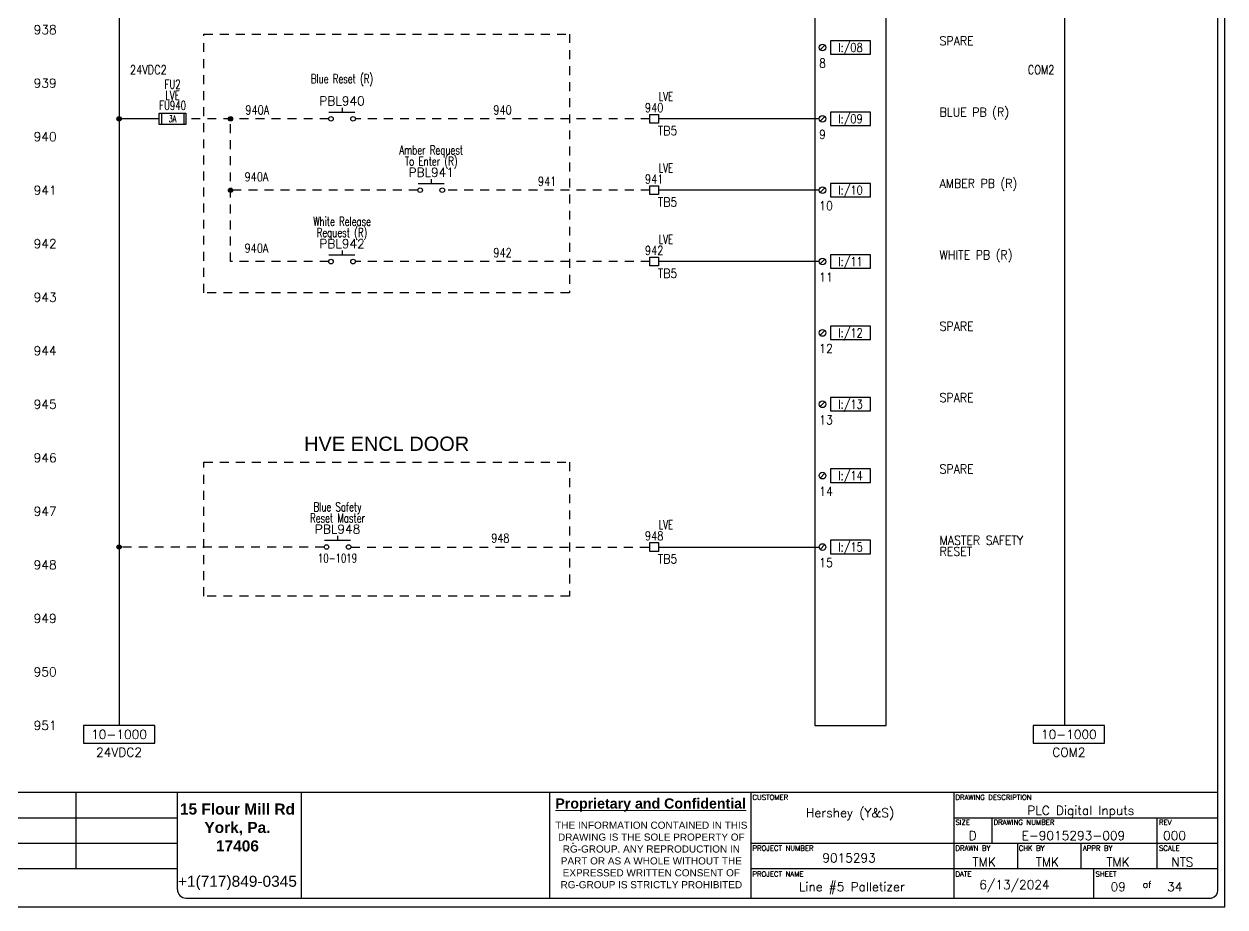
# Model space of a CAD drawing. Header units: inches. Extents: x 0 to 34.2, y 0 to 22.
# Drawn here: x 17.42 to 34.25, y -0.04 to 12.33 of the extents above; entities that cross this region are included whole.
import ezdxf
from ezdxf.enums import TextEntityAlignment as Align

# ---------------------------------------------------------------- set-up
doc = ezdxf.new("R2010")
doc.units = ezdxf.units.IN
doc.header["$MEASUREMENT"] = 0
doc.linetypes.add('HIDDEN2', pattern=[0.1875, 0.125, -0.0625])
for name, color, linetype in [('BLU_12AWG', 5, 'Continuous'), ('BLU_18AWG', 5, 'Continuous'), ('BLU_WHT_12AWG', 4, 'Continuous'), ('DESC', 150, 'Continuous'), ('LOC', 8, 'Continuous'), ('LOCBOX', 3, 'HIDDEN2'), ('MISC', 7, 'Continuous'), ('SYMS', 7, 'Continuous'), ('TAGS', 1, 'Continuous'), ('TB_LABELS', 1, 'Continuous'), ('TERMS', 3, 'Continuous'), ('WIRENO', 3, 'Continuous'), ('WIREREF', 50, 'Continuous'), ('XREF', 7, 'Continuous')]:
    doc.layers.add(name, color=color, linetype=linetype)
doc.styles.add('Annotative', font='arial.ttf')
doc.styles.add('Fields', font='simplex.shx', dxfattribs={"height": 0.185})
doc.styles.get("Standard").update_dxf_attribs({"font": 'arial.ttf'})
doc.styles.add('WD', font='romans.shx', dxfattribs={"height": 0.185})

# ---------------------------------------------------------------- blocks, each defined once
blk = doc.blocks.new('RG_Master_Ver_4_2_2')
at = {"color": 3}
for p, q in [((34.15, 0.194), (34.15, 21.734)), ((10.12, 1.563), (34.15, 1.563)), ((18.143, 1.563), (18.143, 0.496)), ((19.566, 1.563), (19.566, 0.203)), ((21.3, 1.563), (21.3, 0.072)), ((24.781, 1.562), (24.781, 0.072)), ((27.605, 1.563), (27.605, 0.072)), ((30.451, 1.563), (30.451, 0.072)), ((9.998, 1.207), (19.566, 1.207)), ((30.451, 1.207), (34.15, 1.207)), ((30.984, 1.207), (30.984, 0.852)), ((33.297, 1.207), (33.297, 0.852)), ((9.998, 0.852), (19.566, 0.852)), ((25.107, 0.852), (25.117, 0.852)), ((27.605, 0.852), (34.15, 0.852)), ((27.959, 0.852), (27.961, 0.852)), ((31.34, 0.852), (31.34, 0.496)), ((32.229, 0.852), (32.229, 0.496)), ((33.297, 0.852), (33.297, 0.496)), ((9.998, 0.496), (19.566, 0.496)), ((27.605, 0.496), (34.15, 0.496)), ((32.407, 0.496), (32.407, 0.085)), ((19.689, 0.081), (34.062, 0.081))]:
    blk.add_line(p, q, dxfattribs=at)
blk.add_lwpolyline([(0, -0.044), (34.25, -0.044), (34.25, 21.956), (0, 21.956)], close=True, dxfattribs=at)
for centre, radius, start, end in [((19.689, 0.203), 0.122, 180, 270), ((34.035, 0.192), 0.115, 283.6956, 0.7965)]:
    blk.add_arc(centre, radius, start, end, dxfattribs=at)
at = {"color": 3, "insert": (20.409, 1.406), "char_height": 0.14228, "attachment_point": 2}
blk.add_mtext_dynamic_manual_height_columns('{\\fArial|b1|i0|c0|p34;\\H1.08937x;15 Flour Mill Rd\\PYork, Pa. \\P17406}\\P\\P{\\H1.08937x;+1(717)849-0345}', width=1.73509, gutter_width=0.69, heights=[0], dxfattribs=at)
at = {"color": 3, "linetype": 'Continuous', "lineweight": 20, "insert": (26.201, 1.478), "char_height": 0.14228, "width": 2.80179, "attachment_point": 2, "style": 'Annotative'}
blk.add_mtext('{\\fArial|b1|i0|c0|p34;\\LProprietary and Confidential}', dxfattribs=at)
at = {"color": 3, "insert": (26.21, 1.152), "char_height": 0.1, "width": 2.78538, "attachment_point": 2, "style": 'Annotative'}
blk.add_mtext('THE INFORMATION CONTAINED IN THIS DRAWING IS THE SOLE PROPERTY OF RG-GROUP. ANY REPRODUCTION IN PART OR AS A WHOLE WITHOUT THE EXPRESSED WRITTEN CONSENT OF RG-GROUP IS STRICTLY PROHIBITED', dxfattribs=at)
at = {"insert": (30.807, 0.331), "char_height": 0.125, "attachment_point": 1, "style": 'Fields'}
blk.add_mtext('6/13/2024', dxfattribs=at)
at = {"style": 'Fields'}
for tag, p in [('DESCRIPTION_3', (13.116, 1.307)), ('DRN_3', (15.472, 1.307)), ('CHK_3', (16.529, 1.307)), ('APP_3', (17.552, 1.307)), ('DATE_3', (18.829, 1.307)), ('DRAWING_DESC', (32.229, 1.246)), ('CUSTOMER', (28.997, 1.214)), ('DESCRIPTION_2', (13.116, 0.951)), ('DRN_2', (15.472, 0.951)), ('CHK_2', (16.529, 0.951)), ('APP_2', (17.552, 0.951)), ('DATE_2', (18.829, 0.951)), ('SIZE', (30.715, 0.894)), ('DRAWING_#', (32.125, 0.894)), ('REV', (33.543, 0.894)), ('DESCRIPTION_1', (13.116, 0.596)), ('DRN_1', (15.472, 0.596)), ('CHK_1', (16.529, 0.596)), ('APP_1', (17.552, 0.596)), ('DATE_1', (18.829, 0.596)), ('PROJECT_#', (28.981, 0.581)), ('DRN_BY', (30.875, 0.524)), ('CHK_BY', (31.762, 0.524)), ('APP_BY', (32.75, 0.524)), ('SCALE', (33.652, 0.524)), ('PROJECT_NAME', (29.021, 0.176)), ('SHEETNUM', (32.753, 0.176)), ('TTL_SHTS', (33.547, 0.176))]:
    blk.add_attdef(tag, text='', height=0.125, dxfattribs=at).set_placement(p, align=Align.CENTER)
at = {"style": 'Fields', "flags": 9}
blk.add_attdef('WD_TB', (9.953, 0.194), '', height=0.0638, dxfattribs=at)
at = {"layer": 'TB_LABELS', "style": 'WD'}
for s, height, p in [('CUSTOMER', 0.0711, (27.627, 1.528)), ('DRAWING DESCRIPTION', 0.07114, (30.472, 1.528)), ('SIZE', 0.0711, (30.472, 1.179)), ('DRAWING NUMBER', 0.07114, (31.006, 1.179)), ('REV', 0.0711, (33.325, 1.179)), ('PROJECT NUMBER', 0.07114, (27.627, 0.816)), ('DRAWN BY', 0.0711, (30.472, 0.816)), ('CHK BY', 0.0711, (31.359, 0.816)), ('APPR BY', 0.0711, (32.258, 0.816)), ('SCALE', 0.0711, (33.325, 0.816)), ('PROJECT NAME', 0.07114, (27.627, 0.453)), ('DATE', 0.0711, (30.472, 0.453)), ('SHEET', 0.0711, (32.436, 0.453)), ('of', 0.0925, (33.098, 0.318))]:
    blk.add_text(s, height=height, dxfattribs=at).set_placement(p, align=Align.TOP_LEFT)
blk = doc.blocks.new('HA2S1_REF_1')
for p, q in [((0, 0.25), (0, 0)), ((1, 0.25), (0, 0.25)), ((1, 0), (1, 0.25)), ((0, 0), (1, 0))]:
    blk.add_line(p, q)
at = {"style": 'WD', "flags": 1}
blk.add_attdef('SIGCODE', text='', height=0.125, dxfattribs=at).set_placement((0.5, 0.3125), align=Align.CENTER)
at = {"style": 'WD'}
for tag, p in [('XREF', (0.5, 0.0625)), ('DESC1', (0.5, -0.1875))]:
    blk.add_attdef(tag, text='', height=0.125, dxfattribs=at).set_placement(p, align=Align.CENTER)
blk = doc.blocks.new('PLCIO_11F3')
at = {"layer": 'SYMS'}
for p, q in [((0.5, 1), (-0.5, 1)), ((-0.5, 1), (-0.5, -17.5)), ((0.5, -17.5), (0.5, 1)), ((-0.357, 0.033), (-0.424, -0.033)), ((0.281, 0.094), (-0.281, 0.094)), ((-0.281, 0.094), (-0.281, -0.094)), ((0.281, -0.094), (0.281, 0.094)), ((-0.281, -0.094), (0.281, -0.094)), ((-0.357, -0.967), (-0.424, -1.033)), ((0.281, -0.906), (-0.281, -0.906)), ((-0.281, -0.906), (-0.281, -1.094)), ((0.281, -1.094), (0.281, -0.906)), ((-0.281, -1.094), (0.281, -1.094)), ((-0.357, -1.967), (-0.424, -2.033)), ((0.281, -1.906), (-0.281, -1.906)), ((-0.281, -1.906), (-0.281, -2.094)), ((0.281, -2.094), (0.281, -1.906)), ((-0.281, -2.094), (0.281, -2.094)), ((-0.357, -2.967), (-0.424, -3.033)), ((0.281, -2.906), (-0.281, -2.906)), ((-0.281, -2.906), (-0.281, -3.094)), ((0.281, -3.094), (0.281, -2.906)), ((-0.281, -3.094), (0.281, -3.094)), ((-0.357, -3.967), (-0.424, -4.033)), ((0.281, -3.906), (-0.281, -3.906)), ((-0.281, -3.906), (-0.281, -4.094)), ((0.281, -4.094), (0.281, -3.906)), ((-0.281, -4.094), (0.281, -4.094)), ((-0.357, -4.967), (-0.424, -5.033)), ((0.281, -4.906), (-0.281, -4.906)), ((-0.281, -4.906), (-0.281, -5.094)), ((0.281, -5.094), (0.281, -4.906)), ((-0.281, -5.094), (0.281, -5.094)), ((-0.357, -5.967), (-0.424, -6.033)), ((0.281, -5.906), (-0.281, -5.906)), ((-0.281, -5.906), (-0.281, -6.094)), ((0.281, -6.094), (0.281, -5.906)), ((-0.281, -6.094), (0.281, -6.094)), ((-0.357, -6.967), (-0.424, -7.033)), ((0.281, -6.906), (-0.281, -6.906)), ((-0.281, -6.906), (-0.281, -7.094)), ((0.281, -7.094), (0.281, -6.906)), ((-0.281, -7.094), (0.281, -7.094)), ((0.281, -7.906), (-0.281, -7.906)), ((-0.281, -7.906), (-0.281, -8.094)), ((0.281, -8.094), (0.281, -7.906)), ((-0.357, -7.967), (-0.424, -8.033)), ((-0.281, -8.094), (0.281, -8.094)), ((0.281, -8.906), (-0.281, -8.906)), ((-0.281, -8.906), (-0.281, -9.094)), ((0.281, -9.094), (0.281, -8.906)), ((-0.357, -8.967), (-0.424, -9.033)), ((-0.281, -9.094), (0.281, -9.094)), ((0.281, -9.906), (-0.281, -9.906)), ((-0.281, -9.906), (-0.281, -10.094)), ((0.281, -10.094), (0.281, -9.906)), ((-0.357, -9.967), (-0.424, -10.033)), ((-0.281, -10.094), (0.281, -10.094)), ((0.281, -10.906), (-0.281, -10.906)), ((-0.281, -10.906), (-0.281, -11.094)), ((0.281, -11.094), (0.281, -10.906)), ((-0.357, -10.967), (-0.424, -11.033)), ((-0.281, -11.094), (0.281, -11.094)), ((0.281, -11.906), (-0.281, -11.906)), ((-0.281, -11.906), (-0.281, -12.094)), ((0.281, -12.094), (0.281, -11.906)), ((-0.357, -11.967), (-0.424, -12.033)), ((-0.281, -12.094), (0.281, -12.094)), ((0.281, -12.906), (-0.281, -12.906)), ((-0.281, -12.906), (-0.281, -13.094)), ((0.281, -13.094), (0.281, -12.906)), ((-0.357, -12.967), (-0.424, -13.033)), ((-0.281, -13.094), (0.281, -13.094)), ((-0.357, -13.967), (-0.424, -14.033)), ((0.281, -13.906), (-0.281, -13.906)), ((-0.281, -13.906), (-0.281, -14.094)), ((0.281, -14.094), (0.281, -13.906)), ((-0.281, -14.094), (0.281, -14.094)), ((-0.357, -14.967), (-0.424, -15.033)), ((0.281, -14.906), (-0.281, -14.906)), ((-0.281, -14.906), (-0.281, -15.094)), ((0.281, -15.094), (0.281, -14.906)), ((-0.281, -15.094), (0.281, -15.094)), ((-0.5, -17.5), (0.5, -17.5))]:
    blk.add_line(p, q, dxfattribs=at)
for centre in [(-0.391, 0), (-0.391, -1), (-0.391, -2), (-0.391, -3), (-0.391, -4), (-0.391, -5), (-0.391, -6), (-0.391, -7), (-0.391, -8), (-0.391, -9), (-0.391, -10), (-0.391, -11), (-0.391, -12), (-0.391, -13), (-0.391, -14), (-0.391, -15)]:
    blk.add_circle(centre, 0.0469, dxfattribs=at)
at = {"layer": 'SYMS', "style": 'WD'}
for tag, width, p in [('INST', 0.8, (0, 1.482)), ('LOC', 0.8, (0, 1.312)), ('MFG', 0.8, (0, 1.156)), ('CAT', 0.9, (0, 1)), ('DESC', 0.8, (0, 0.53))]:
    blk.add_attdef(tag, text='', height=0.125, dxfattribs=dict(at, width=width)).set_placement(p, align=Align.CENTER)
at = {"layer": 'SYMS', "linetype": 'Continuous', "style": 'WD', "flags": 9}
blk.add_attdef('ASSYCODE', text='', height=0.01, dxfattribs=at).set_placement((0.23, 1.103), align=Align.CENTER)
at = {"layer": 'SYMS', "style": 'WD'}
for tag, p in [('LINE1', (0, 0.844)), ('LINE2', (0, 0.688)), ('TAG', (0, 0.322))]:
    blk.add_attdef(tag, text='', height=0.125, dxfattribs=at).set_placement(p, align=Align.CENTER)
at = {"layer": 'SYMS', "style": 'WD', "flags": 1}
for tag, p in [('X4TERM01', (-0.438, 0)), ('X4TERM02', (-0.438, -1)), ('X4TERM03', (-0.438, -2)), ('X4TERM04', (-0.438, -3)), ('X4TERM05', (-0.438, -4)), ('X4TERM06', (-0.438, -5)), ('X4TERM07', (-0.438, -6)), ('X4TERM08', (-0.438, -7)), ('X4TERM09', (-0.438, -8)), ('X4TERM10', (-0.438, -9)), ('X4TERM11', (-0.438, -10)), ('X4TERM12', (-0.438, -11)), ('X4TERM13', (-0.438, -12)), ('X4TERM14', (-0.438, -13)), ('X4TERM15', (-0.438, -14)), ('X4TERM16', (-0.438, -15))]:
    blk.add_attdef(tag, p, '', height=0.01, dxfattribs=at)
at = {"layer": 'SYMS', "style": 'WD', "width": 0.8}
for tag, p in [('TAGA01', (0, 0)), ('TAGA02', (0, -1)), ('TAGA03', (0, -2)), ('TAGA04', (0, -3)), ('TAGA05', (0, -4)), ('TAGA06', (0, -5)), ('TAGA07', (0, -6)), ('TAGA08', (0, -7)), ('TAGA09', (0, -8)), ('TAGA10', (0, -9)), ('TAGA11', (0, -10)), ('TAGA12', (0, -11)), ('TAGA13', (0, -12)), ('TAGA14', (0, -13)), ('TAGA15', (0, -14)), ('TAGA16', (0, -15))]:
    blk.add_attdef(tag, text='', height=0.125, dxfattribs=at).set_placement(p, align=Align.MIDDLE_CENTER)
at = {"layer": 'SYMS', "style": 'WD', "width": 0.9}
for tag, p in [('DESCA01', (1.25, 0.031)), ('DESCB01', (1.25, -0.125)), ('DESCC01', (1.25, -0.281)), ('DESCD01', (1.25, -0.438)), ('DESCE01', (1.25, -0.594)), ('DESCA02', (1.25, -0.969)), ('DESCB02', (1.25, -1.125)), ('DESCC02', (1.25, -1.281)), ('DESCD02', (1.25, -1.438)), ('DESCE02', (1.25, -1.594)), ('DESCA03', (1.25, -1.969)), ('DESCB03', (1.25, -2.125)), ('DESCC03', (1.25, -2.281)), ('DESCD03', (1.25, -2.438)), ('DESCE03', (1.25, -2.594)), ('DESCA04', (1.25, -2.969)), ('DESCB04', (1.25, -3.125)), ('DESCC04', (1.25, -3.281)), ('DESCD04', (1.25, -3.438)), ('DESCE04', (1.25, -3.594)), ('DESCA05', (1.25, -3.969)), ('DESCB05', (1.25, -4.125)), ('DESCC05', (1.25, -4.281)), ('DESCD05', (1.25, -4.438)), ('DESCE05', (1.25, -4.594)), ('DESCA06', (1.25, -4.969)), ('DESCB06', (1.25, -5.125)), ('DESCC06', (1.25, -5.281)), ('DESCD06', (1.25, -5.438)), ('DESCE06', (1.25, -5.594)), ('DESCA07', (1.25, -5.969)), ('DESCB07', (1.25, -6.125)), ('DESCC07', (1.25, -6.281)), ('DESCD07', (1.25, -6.438)), ('DESCE07', (1.25, -6.594)), ('DESCA08', (1.25, -6.969)), ('DESCB08', (1.25, -7.125)), ('DESCC08', (1.25, -7.281)), ('DESCD08', (1.25, -7.438)), ('DESCE08', (1.25, -7.594)), ('DESCA09', (1.25, -7.969)), ('DESCB09', (1.25, -8.125)), ('DESCC09', (1.25, -8.281)), ('DESCD09', (1.25, -8.438)), ('DESCE09', (1.25, -8.594)), ('DESCA10', (1.25, -8.969)), ('DESCB10', (1.25, -9.125)), ('DESCC10', (1.25, -9.281)), ('DESCD10', (1.25, -9.438)), ('DESCE10', (1.25, -9.594)), ('DESCA11', (1.25, -9.969)), ('DESCB11', (1.25, -10.125)), ('DESCC11', (1.25, -10.281)), ('DESCD11', (1.25, -10.438)), ('DESCE11', (1.25, -10.594)), ('DESCA12', (1.25, -10.969)), ('DESCB12', (1.25, -11.125)), ('DESCC12', (1.25, -11.281)), ('DESCD12', (1.25, -11.438)), ('DESCE12', (1.25, -11.594)), ('DESCA13', (1.25, -11.969)), ('DESCB13', (1.25, -12.125)), ('DESCC13', (1.25, -12.281)), ('DESCD13', (1.25, -12.438)), ('DESCE13', (1.25, -12.594)), ('DESCA14', (1.25, -12.969)), ('DESCB14', (1.25, -13.125)), ('DESCC14', (1.25, -13.281)), ('DESCD14', (1.25, -13.438)), ('DESCE14', (1.25, -13.594)), ('DESCA15', (1.25, -13.969)), ('DESCB15', (1.25, -14.125)), ('DESCC15', (1.25, -14.281)), ('DESCD15', (1.25, -14.438)), ('DESCE15', (1.25, -14.594)), ('DESCA16', (1.25, -14.969)), ('DESCB16', (1.25, -15.125)), ('DESCC16', (1.25, -15.281)), ('DESCD16', (1.25, -15.438)), ('DESCE16', (1.25, -15.594))]:
    blk.add_attdef(tag, p, '', height=0.125, dxfattribs=at)
for tag, p in [('TERMDESC01', (-0.625, -0.062)), ('TERMDESC02', (-0.625, -1.062)), ('TERMDESC03', (-0.625, -2.062)), ('TERMDESC04', (-0.625, -3.062)), ('TERMDESC05', (-0.625, -4.062)), ('TERMDESC06', (-0.625, -5.062)), ('TERMDESC07', (-0.625, -6.062)), ('TERMDESC08', (-0.625, -7.062)), ('TERMDESC09', (-0.625, -8.062)), ('TERMDESC10', (-0.625, -9.062)), ('TERMDESC11', (-0.625, -10.062)), ('TERMDESC12', (-0.625, -11.062)), ('TERMDESC13', (-0.625, -12.062)), ('TERMDESC14', (-0.625, -13.062)), ('TERMDESC15', (-0.625, -14.062)), ('TERMDESC16', (-0.625, -15.062))]:
    blk.add_attdef(tag, text='', height=0.125, dxfattribs=at).set_placement(p, align=Align.TOP_RIGHT)
for tag, p in [('TERM01', (-0.438, -0.156)), ('TERM02', (-0.438, -1.156)), ('TERM03', (-0.438, -2.156)), ('TERM04', (-0.438, -3.156)), ('TERM05', (-0.438, -4.156)), ('TERM06', (-0.438, -5.156)), ('TERM07', (-0.438, -6.156)), ('TERM08', (-0.438, -7.156)), ('TERM09', (-0.438, -8.156)), ('TERM10', (-0.438, -9.156)), ('TERM11', (-0.438, -10.156)), ('TERM12', (-0.438, -11.156)), ('TERM13', (-0.438, -12.156)), ('TERM14', (-0.438, -13.156)), ('TERM15', (-0.438, -14.156)), ('TERM16', (-0.438, -15.156))]:
    blk.add_attdef(tag, text='', height=0.125, dxfattribs=at).set_placement(p, align=Align.TOP_LEFT)
blk = doc.blocks.new('HPB11L')
for p, q in [((-0.185, 0.094), (0.18, 0.094)), ((0, 0.156), (0, 0.094))]:
    blk.add_line(p, q)
for centre in [(-0.155, 0), (0.155, 0)]:
    blk.add_circle(centre, 0.0322)
at = {"style": 'WD', "width": 0.7}
for tag, p in [('INST', (0, 0.826)), ('LOC', (0, 0.656)), ('DESC1', (0, 0.5)), ('DESC2', (0, 0.344)), ('XREF', (0, -0.219))]:
    blk.add_attdef(tag, text='', height=0.125, dxfattribs=at).set_placement(p, align=Align.CENTER)
at = {"style": 'WD'}
blk.add_attdef('TAG1', text='', height=0.125, dxfattribs=at).set_placement((0, 0.188), align=Align.CENTER)
for tag, p in [('X2LINK', (0, 0.219)), ('X8LINK', (0, 0))]:
    blk.add_attdef(tag, p, '', height=0.01, dxfattribs=at)
for tag, p, height, flags in [('X4TERM01', (-0.188, 0), 0.0125, 1), ('X1TERM02', (0.188, 0), 0.0125, 1), ('FAMILY', (0.205, 0.152), 0.01, 9), ('CONTACT', (0.205, 0.136), 0.01, 1)]:
    blk.add_attdef(tag, p, '', height=height, dxfattribs=dict(at, flags=flags))
at = {"linetype": 'Continuous', "style": 'WD', "flags": 9}
for tag, p in [('ASSYCODE', (0.233, 0.073)), ('MFG', (0.228, 0.089)), ('CAT', (0.23, 0.108))]:
    blk.add_attdef(tag, text='', height=0.01, dxfattribs=at).set_placement(p, align=Align.CENTER)
at = {"linetype": 'Continuous', "style": 'WD', "flags": 8}
blk.add_attdef('TERM01', text='', height=0.125, dxfattribs=at).set_placement((-0.25, -0.031), align=Align.TOP_RIGHT)
blk.add_attdef('TERM02', text='', height=0.125, dxfattribs=at).set_placement((0.25, -0.031), align=Align.TOP_LEFT)
blk = doc.blocks.new('WDDOT')
for radius in [0.03, 0.0187, 0.00929]:
    blk.add_circle((0, 0), radius)
blk = doc.blocks.new('WD_WNH')
at = {"linetype": 'Continuous', "style": 'WD', "width": 0.8}
blk.add_attdef('WIRENO', text='', height=0.125, dxfattribs=at).set_placement((0, 0.062), align=Align.CENTER)
at = {"style": 'WD', "flags": 1}
for tag, p in [('W01USER', (0, 0.078)), ('W02USER', (0, 0.07)), ('W03USER', (0, 0.062)), ('W04USER', (0, 0.055)), ('W05USER', (0, 0.047)), ('W06USER', (0, 0.039)), ('W07USER', (0, 0.031)), ('W08USER', (0, 0.023)), ('W09USER', (0, 0.016)), ('W10USER', (0, 0.008))]:
    blk.add_attdef(tag, text='', height=0.005, dxfattribs=at).set_placement(p, align=Align.CENTER)
blk = doc.blocks.new('HT0W01')
for p, q in [((-0.062, 0.062), (0.062, 0.062)), ((-0.062, -0.062), (-0.062, 0.062)), ((0.062, 0.062), (0.062, -0.062)), ((0.062, -0.062), (-0.062, -0.062))]:
    blk.add_line(p, q)
at = {"style": 'WD'}
for tag, p, width in [('INST', (0.062, 0.42), 0.7), ('LOC', (0.062, 0.25), 0.7), ('DESC1', (0.05, -0.385), 0.8)]:
    blk.add_attdef(tag, p, '', height=0.125, dxfattribs=dict(at, width=width))
at = {"linetype": 'Continuous', "style": 'WD', "width": 0.8, "flags": 8}
blk.add_attdef('WIRENO', text='', height=0.125, dxfattribs=at).set_placement((0, 0.094), align=Align.CENTER)
at = {"style": 'WD', "flags": 1}
for tag, p, height in [('X4TERM01', (-0.062, 0), 0.0125), ('X4TERMDESC01', (-0.055, -0.023), 0.025), ('X2TERMDESC01', (-0.006, 0.029), 0.025), ('STRIPSEQ', (0, 0), 0.00125), ('X2TERM01', (0, 0.062), 0.0125), ('X1TERMDESC01', (0.039, 0.007), 0.025), ('X1TERM01', (0.062, 0), 0.0125), ('LINKTERM', (0, -0.002), 0.00125), ('X8TERM01', (0, -0.062), 0.0125), ('X8TERMDESC01', (0, -0.054), 0.025)]:
    blk.add_attdef(tag, p, '', height=height, dxfattribs=at)
at = {"linetype": 'Continuous', "style": 'WD'}
for tag, p, height, width, flags in [('TAGSTRIP', (0.05, -0.229), 0.125, 0.9, 8), ('CAT', (0.213, -0.406), 0.109, 0.8, 1), ('DESC2', (0.05, -0.541), 0.125, 0.8, 8), ('DESC3', (0.05, -0.698), 0.125, 0.8, 8)]:
    blk.add_attdef(tag, p, '', height=height, dxfattribs=dict(at, width=width, flags=flags))
at = {"linetype": 'Continuous', "style": 'WD', "width": 0.8, "flags": 1}
blk.add_attdef('MFG', text='', height=0.109, dxfattribs=at).set_placement((0.088, -0.406), align=Align.RIGHT)
at = {"style": 'WD', "width": 0.7, "flags": 1}
blk.add_attdef('ASSYCODE', (0.062, -0.281), '', height=0.01, dxfattribs=at)
blk = doc.blocks.new('HFU1')
for p, q in [((-0.188, -0.078), (-0.188, 0.078)), ((-0.188, 0.078), (0.188, 0.078)), ((-0.156, 0.078), (-0.156, -0.078)), ((0.156, 0.078), (0.156, -0.078)), ((0.188, 0.078), (0.188, -0.078)), ((0.188, -0.078), (-0.188, -0.078))]:
    blk.add_line(p, q)
at = {"style": 'WD', "width": 0.7}
for tag, p in [('INST', (0, 0.422)), ('LOC', (0, 0.266)), ('TAG1', (0, 0.125))]:
    blk.add_attdef(tag, text='', height=0.125, dxfattribs=at).set_placement(p, align=Align.CENTER)
at = {"linetype": 'Continuous', "style": 'WD', "flags": 9}
for tag, p in [('ASSYCODE', (0.157, 0.251)), ('MFG', (0.156, 0.083)), ('CAT', (0.156, 0.102))]:
    blk.add_attdef(tag, text='', height=0.01, dxfattribs=at).set_placement(p, align=Align.CENTER)
at = {"style": 'WD'}
for tag, p, height, flags in [('X4TERM01', (-0.188, 0), 0.0109, 1), ('FAMILY', (0.129, 0.108), 0.01, 9), ('X1TERM02', (0.188, 0), 0.0109, 1)]:
    blk.add_attdef(tag, p, '', height=height, dxfattribs=dict(at, flags=flags))
at = {"style": 'WD', "width": 0.7}
blk.add_attdef('RATING1', text='', height=0.0938, dxfattribs=at).set_placement((0, 0), align=Align.MIDDLE_CENTER)
at = {"style": 'WD'}
for tag, p in [('X2LINK', (0, 0.109)), ('X8LINK', (0, -0.109))]:
    blk.add_attdef(tag, p, '', height=0.01, dxfattribs=at)
at = {"linetype": 'Continuous', "style": 'WD', "width": 0.7, "flags": 8}
blk.add_attdef('TERM01', text='', height=0.1, dxfattribs=at).set_placement((-0.25, -0.016), align=Align.TOP_RIGHT)
blk.add_attdef('TERM02', text='', height=0.1, dxfattribs=at).set_placement((0.25, -0.016), align=Align.TOP_LEFT)
at = {"style": 'WD', "width": 0.7}
for tag, p in [('DESC1', (0.047, -0.234)), ('DESC2', (0.047, -0.391)), ('DESC3', (0.047, -0.547))]:
    blk.add_attdef(tag, text='', height=0.125, dxfattribs=at).set_placement(p, align=Align.MIDDLE_LEFT)
blk = doc.blocks.new('WD_WNV')
at = {"linetype": 'Continuous', "style": 'WD', "width": 0.8}
blk.add_attdef('WIRENO', text='', height=0.125, dxfattribs=at).set_placement((-0.05, 0), align=Align.MIDDLE_RIGHT)
at = {"style": 'WD', "flags": 1}
for tag, p in [('W01USER', (-0.062, 0.094)), ('W02USER', (-0.062, 0.086)), ('W03USER', (-0.062, 0.078)), ('W04USER', (-0.062, 0.07)), ('W05USER', (-0.062, 0.062)), ('W06USER', (-0.062, 0.055)), ('W07USER', (-0.062, 0.047)), ('W08USER', (-0.062, 0.039)), ('W09USER', (-0.062, 0.031)), ('W10USER', (-0.062, 0.023))]:
    blk.add_attdef(tag, text='', height=0.005, dxfattribs=at).set_placement(p, align=Align.CENTER)

msp = doc.modelspace()

# ---------------------------------------------------------------- linework, layer by layer
at = {"layer": 'BLU_12AWG'}
for p, q in [((18.75, 19.938), (18.75, 2.5)), ((19.312, 11), (18.75, 11))]:
    msp.add_line(p, q, dxfattribs=at)
at = {"layer": 'BLU_12AWG', "linetype": 'HIDDEN2'}
for p, q in [((21.688, 11), (19.688, 11)), ((20.312, 9), (20.312, 11)), ((22.938, 10), (20.312, 10)), ((21.688, 9), (20.312, 9)), ((21.625, 5), (18.75, 5))]:
    msp.add_line(p, q, dxfattribs=at)
at = {"layer": 'BLU_18AWG', "linetype": 'HIDDEN2'}
for p, q in [((26.188, 11), (22.062, 11)), ((26.188, 10), (23.312, 10)), ((26.188, 9), (22.062, 9)), ((22, 5), (26.188, 5))]:
    msp.add_line(p, q, dxfattribs=at)
at = {"layer": 'BLU_18AWG'}
for p, q in [((28.562, 11), (26.312, 11)), ((28.562, 10), (26.312, 10)), ((28.562, 9), (26.312, 9)), ((26.312, 5), (28.562, 5))]:
    msp.add_line(p, q, dxfattribs=at)
at = {"layer": 'BLU_WHT_12AWG'}
msp.add_line((32, 21.25), (32, 2.5), dxfattribs=at)
at = {"layer": 'LOCBOX'}
for points in [[(19.938, 12.188), (25.062, 12.188), (25.062, 8.562), (19.938, 8.562)], [(19.938, 6.188), (25.062, 6.188), (25.062, 4.312), (19.938, 4.312)]]:
    msp.add_lwpolyline(points, close=True, dxfattribs=at)

# ---------------------------------------------------------------- block references
ref = msp.add_blockref('RG_Master_Ver_4_2_2', (0, 0))
ref.add_attrib('CUSTOMER', 'Hershey (Y&S)', dxfattribs={"height": 0.125, "style": 'Fields'}).set_placement((28.997, 1.214), align=Align.CENTER)
ref.add_attrib('DRAWING_DESC', 'PLC Digital Inputs', dxfattribs={"height": 0.125, "style": 'Fields'}).set_placement((32.229, 1.246), align=Align.CENTER)
ref.add_attrib('PROJECT_#', '9015293', dxfattribs={"height": 0.125, "style": 'Fields'}).set_placement((28.981, 0.581), align=Align.CENTER)
ref.add_attrib('PROJECT_NAME', 'Line #5 Palletizer', dxfattribs={"height": 0.125, "style": 'Fields'}).set_placement((29.021, 0.176), align=Align.CENTER)
ref.add_attrib('SIZE', 'D', dxfattribs={"height": 0.125, "style": 'Fields'}).set_placement((30.715, 0.894), align=Align.CENTER)
ref.add_attrib('APP_BY', 'TMK', dxfattribs={"height": 0.125, "style": 'Fields'}).set_placement((32.75, 0.524), align=Align.CENTER)
ref.add_attrib('DRAWING_#', 'E-9015293-009', dxfattribs={"height": 0.125, "style": 'Fields'}).set_placement((32.125, 0.894), align=Align.CENTER)
ref.add_attrib('REV', '000', dxfattribs={"height": 0.125, "style": 'Fields'}).set_placement((33.543, 0.894), align=Align.CENTER)
ref.add_attrib('SCALE', 'NTS', dxfattribs={"height": 0.125, "style": 'Fields'}).set_placement((33.652, 0.524), align=Align.CENTER)
ref.add_attrib('DRN_BY', 'TMK', dxfattribs={"height": 0.125, "style": 'Fields'}).set_placement((30.875, 0.524), align=Align.CENTER)
ref.add_attrib('CHK_BY', 'TMK', dxfattribs={"height": 0.125, "style": 'Fields'}).set_placement((31.762, 0.524), align=Align.CENTER)
ref.add_attrib('SHEETNUM', '09', dxfattribs={"height": 0.125, "style": 'Fields'}).set_placement((32.753, 0.176), align=Align.CENTER)
ref.add_attrib('TTL_SHTS', '34', dxfattribs={"height": 0.125, "style": 'Fields'}).set_placement((33.547, 0.176), align=Align.CENTER)
at = {"layer": 'SYMS'}
ref = msp.add_blockref('PLCIO_11F3', (29, 20), dxfattribs=at)
ref.add_attrib('TERM01', '0', dxfattribs={"layer": 'TERMS', "height": 0.125, "style": 'WD', "width": 0.9}).set_placement((28.562, 19.844), align=Align.TOP_LEFT)
ref.add_attrib('TAGA01', 'I:/00', dxfattribs={"layer": 'TAGS', "height": 0.125, "style": 'WD', "width": 0.8}).set_placement((29, 20), align=Align.MIDDLE_CENTER)
ref.add_attrib('DESCA01', 'BLUE PB (L)', (30.25, 20.031), dxfattribs={"layer": 'DESC', "height": 0.125, "style": 'WD', "width": 0.9})
ref.add_attrib('MFG', 'Allen-Bradley', dxfattribs={"layer": 'MISC', "height": 0.125, "style": 'WD', "width": 0.8}).set_placement((29, 21.156), align=Align.CENTER)
ref.add_attrib('LOC', 'LVE', dxfattribs={"layer": 'LOC', "height": 0.125, "style": 'WD', "width": 0.8}).set_placement((29, 21.312), align=Align.CENTER)
ref.add_attrib('CAT', '5069-IB16', dxfattribs={"layer": 'MISC', "height": 0.125, "style": 'WD', "width": 0.9}).set_placement((29, 21), align=Align.CENTER)
ref.add_attrib('DESC', '24VDC Digital Input, 16 Point', dxfattribs={"layer": 'DESC', "height": 0.125, "style": 'WD', "width": 0.8}).set_placement((29, 20.53), align=Align.CENTER)
ref.add_attrib('LINE2', 'SLOT ', dxfattribs={"layer": 'MISC', "height": 0.125, "style": 'WD'}).set_placement((29, 20.688), align=Align.CENTER)
ref.add_attrib('LINE1', 'RACK ', dxfattribs={"layer": 'MISC', "height": 0.125, "style": 'WD'}).set_placement((29, 20.844), align=Align.CENTER)
ref.add_attrib('TAG', 'PLC927', dxfattribs={"layer": 'TAGS', "height": 0.125, "style": 'WD'}).set_placement((29, 20.322), align=Align.CENTER)
ref.add_attrib('TERM02', '1', dxfattribs={"layer": 'TERMS', "height": 0.125, "style": 'WD', "width": 0.9}).set_placement((28.562, 18.844), align=Align.TOP_LEFT)
ref.add_attrib('TAGA02', 'I:/01', dxfattribs={"layer": 'TAGS', "height": 0.125, "style": 'WD', "width": 0.8}).set_placement((29, 19), align=Align.MIDDLE_CENTER)
ref.add_attrib('DESCA02', 'AMBER PB (L)', (30.25, 19.031), dxfattribs={"layer": 'DESC', "height": 0.125, "style": 'WD', "width": 0.9})
ref.add_attrib('TERM03', '2', dxfattribs={"layer": 'TERMS', "height": 0.125, "style": 'WD', "width": 0.9}).set_placement((28.562, 17.844), align=Align.TOP_LEFT)
ref.add_attrib('TAGA03', 'I:/02', dxfattribs={"layer": 'TAGS', "height": 0.125, "style": 'WD', "width": 0.8}).set_placement((29, 18), align=Align.MIDDLE_CENTER)
ref.add_attrib('DESCA03', 'WHITE PB (L)', (30.25, 18.031), dxfattribs={"layer": 'DESC', "height": 0.125, "style": 'WD', "width": 0.9})
ref.add_attrib('TERM04', '3', dxfattribs={"layer": 'TERMS', "height": 0.125, "style": 'WD', "width": 0.9}).set_placement((28.562, 16.844), align=Align.TOP_LEFT)
ref.add_attrib('TAGA04', 'I:/03', dxfattribs={"layer": 'TAGS', "height": 0.125, "style": 'WD', "width": 0.8}).set_placement((29, 17), align=Align.MIDDLE_CENTER)
ref.add_attrib('DESCA04', 'AREA SCAN L2', (30.25, 17.031), dxfattribs={"layer": 'DESC', "height": 0.125, "style": 'WD', "width": 0.9})
ref.add_attrib('DESCB04', 'SR TRIPPED', (30.25, 16.875), dxfattribs={"layer": 'DESC', "height": 0.125, "style": 'WD', "width": 0.9})
ref.add_attrib('TERM05', '4', dxfattribs={"layer": 'TERMS', "height": 0.125, "style": 'WD', "width": 0.9}).set_placement((28.562, 15.844), align=Align.TOP_LEFT)
ref.add_attrib('TAGA05', 'I:/04', dxfattribs={"layer": 'TAGS', "height": 0.125, "style": 'WD', "width": 0.8}).set_placement((29, 16), align=Align.MIDDLE_CENTER)
ref.add_attrib('DESCA05', 'AREA SCAN R2', (30.25, 16.031), dxfattribs={"layer": 'DESC', "height": 0.125, "style": 'WD', "width": 0.9})
ref.add_attrib('DESCB05', 'SR TRIPPED', (30.25, 15.875), dxfattribs={"layer": 'DESC', "height": 0.125, "style": 'WD', "width": 0.9})
ref.add_attrib('TERM06', '5', dxfattribs={"layer": 'TERMS', "height": 0.125, "style": 'WD', "width": 0.9}).set_placement((28.562, 14.844), align=Align.TOP_LEFT)
ref.add_attrib('TAGA06', 'I:/05', dxfattribs={"layer": 'TAGS', "height": 0.125, "style": 'WD', "width": 0.8}).set_placement((29, 15), align=Align.MIDDLE_CENTER)
ref.add_attrib('DESCA06', 'AREA SCAN L1', (30.25, 15.031), dxfattribs={"layer": 'DESC', "height": 0.125, "style": 'WD', "width": 0.9})
ref.add_attrib('DESCB06', 'SR TRIPPED', (30.25, 14.875), dxfattribs={"layer": 'DESC', "height": 0.125, "style": 'WD', "width": 0.9})
ref.add_attrib('TERM07', '6', dxfattribs={"layer": 'TERMS', "height": 0.125, "style": 'WD', "width": 0.9}).set_placement((28.562, 13.844), align=Align.TOP_LEFT)
ref.add_attrib('TAGA07', 'I:/06', dxfattribs={"layer": 'TAGS', "height": 0.125, "style": 'WD', "width": 0.8}).set_placement((29, 14), align=Align.MIDDLE_CENTER)
ref.add_attrib('DESCA07', 'AREA SCAN R1', (30.25, 14.031), dxfattribs={"layer": 'DESC', "height": 0.125, "style": 'WD', "width": 0.9})
ref.add_attrib('DESCB07', 'SR TRIPPED', (30.25, 13.875), dxfattribs={"layer": 'DESC', "height": 0.125, "style": 'WD', "width": 0.9})
ref.add_attrib('TERM08', '7', dxfattribs={"layer": 'TERMS', "height": 0.125, "style": 'WD', "width": 0.9}).set_placement((28.562, 12.844), align=Align.TOP_LEFT)
ref.add_attrib('TAGA08', 'I:/07', dxfattribs={"layer": 'TAGS', "height": 0.125, "style": 'WD', "width": 0.8}).set_placement((29, 13), align=Align.MIDDLE_CENTER)
ref.add_attrib('DESCA08', 'AREA SCAN L2&R2', (30.25, 13.031), dxfattribs={"layer": 'DESC', "height": 0.125, "style": 'WD', "width": 0.9})
ref.add_attrib('DESCB08', 'SR TRIPPED', (30.25, 12.875), dxfattribs={"layer": 'DESC', "height": 0.125, "style": 'WD', "width": 0.9})
ref.add_attrib('TERM09', '8', dxfattribs={"layer": 'TERMS', "height": 0.125, "style": 'WD', "width": 0.9}).set_placement((28.562, 11.844), align=Align.TOP_LEFT)
ref.add_attrib('TAGA09', 'I:/08', dxfattribs={"layer": 'TAGS', "height": 0.125, "style": 'WD', "width": 0.8}).set_placement((29, 12), align=Align.MIDDLE_CENTER)
ref.add_attrib('DESCA09', 'SPARE', (30.25, 12.031), dxfattribs={"layer": 'DESC', "height": 0.125, "style": 'WD', "width": 0.9})
ref.add_attrib('TERM10', '9', dxfattribs={"layer": 'TERMS', "height": 0.125, "style": 'WD', "width": 0.9}).set_placement((28.562, 10.844), align=Align.TOP_LEFT)
ref.add_attrib('TAGA10', 'I:/09', dxfattribs={"layer": 'TAGS', "height": 0.125, "style": 'WD', "width": 0.8}).set_placement((29, 11), align=Align.MIDDLE_CENTER)
ref.add_attrib('DESCA10', 'BLUE PB (R)', (30.25, 11.031), dxfattribs={"layer": 'DESC', "height": 0.125, "style": 'WD', "width": 0.9})
ref.add_attrib('TERM11', '10', dxfattribs={"layer": 'TERMS', "height": 0.125, "style": 'WD', "width": 0.9}).set_placement((28.562, 9.844), align=Align.TOP_LEFT)
ref.add_attrib('TAGA11', 'I:/10', dxfattribs={"layer": 'TAGS', "height": 0.125, "style": 'WD', "width": 0.8}).set_placement((29, 10), align=Align.MIDDLE_CENTER)
ref.add_attrib('DESCA11', 'AMBER PB (R)', (30.25, 10.031), dxfattribs={"layer": 'DESC', "height": 0.125, "style": 'WD', "width": 0.9})
ref.add_attrib('TERM12', '11', dxfattribs={"layer": 'TERMS', "height": 0.125, "style": 'WD', "width": 0.9}).set_placement((28.562, 8.844), align=Align.TOP_LEFT)
ref.add_attrib('TAGA12', 'I:/11', dxfattribs={"layer": 'TAGS', "height": 0.125, "style": 'WD', "width": 0.8}).set_placement((29, 9), align=Align.MIDDLE_CENTER)
ref.add_attrib('DESCA12', 'WHITE PB (R)', (30.25, 9.031), dxfattribs={"layer": 'DESC', "height": 0.125, "style": 'WD', "width": 0.9})
ref.add_attrib('TERM13', '12', dxfattribs={"layer": 'TERMS', "height": 0.125, "style": 'WD', "width": 0.9}).set_placement((28.562, 7.844), align=Align.TOP_LEFT)
ref.add_attrib('TAGA13', 'I:/12', dxfattribs={"layer": 'TAGS', "height": 0.125, "style": 'WD', "width": 0.8}).set_placement((29, 8), align=Align.MIDDLE_CENTER)
ref.add_attrib('DESCA13', 'SPARE', (30.25, 8.031), dxfattribs={"layer": 'DESC', "height": 0.125, "style": 'WD', "width": 0.9})
ref.add_attrib('TERM14', '13', dxfattribs={"layer": 'TERMS', "height": 0.125, "style": 'WD', "width": 0.9}).set_placement((28.562, 6.844), align=Align.TOP_LEFT)
ref.add_attrib('TAGA14', 'I:/13', dxfattribs={"layer": 'TAGS', "height": 0.125, "style": 'WD', "width": 0.8}).set_placement((29, 7), align=Align.MIDDLE_CENTER)
ref.add_attrib('DESCA14', 'SPARE', (30.25, 7.031), dxfattribs={"layer": 'DESC', "height": 0.125, "style": 'WD', "width": 0.9})
ref.add_attrib('TERM15', '14', dxfattribs={"layer": 'TERMS', "height": 0.125, "style": 'WD', "width": 0.9}).set_placement((28.562, 5.844), align=Align.TOP_LEFT)
ref.add_attrib('TAGA15', 'I:/14', dxfattribs={"layer": 'TAGS', "height": 0.125, "style": 'WD', "width": 0.8}).set_placement((29, 6), align=Align.MIDDLE_CENTER)
ref.add_attrib('DESCA15', 'SPARE', (30.25, 6.031), dxfattribs={"layer": 'DESC', "height": 0.125, "style": 'WD', "width": 0.9})
ref.add_attrib('TERM16', '15', dxfattribs={"layer": 'TERMS', "height": 0.125, "style": 'WD', "width": 0.9}).set_placement((28.562, 4.844), align=Align.TOP_LEFT)
ref.add_attrib('TAGA16', 'I:/15', dxfattribs={"layer": 'TAGS', "height": 0.125, "style": 'WD', "width": 0.8}).set_placement((29, 5), align=Align.MIDDLE_CENTER)
ref.add_attrib('DESCA16', 'MASTER SAFETY', (30.25, 5.031), dxfattribs={"layer": 'DESC', "height": 0.125, "style": 'WD', "width": 0.9})
ref.add_attrib('DESCB16', 'RESET', (30.25, 4.875), dxfattribs={"layer": 'DESC', "height": 0.125, "style": 'WD', "width": 0.9})
ref = msp.add_blockref('HPB11L', (21.875, 11), dxfattribs=at)
ref.add_attrib('DESC1', 'Blue Reset (R)', dxfattribs={"layer": 'DESC', "height": 0.125, "style": 'WD', "width": 0.7}).set_placement((21.875, 11.5), align=Align.CENTER)
ref.add_attrib('TAG1', 'PBL940', dxfattribs={"layer": 'TAGS', "height": 0.125, "style": 'WD'}).set_placement((21.875, 11.188), align=Align.CENTER)
ref = msp.add_blockref('HFU1', (19.5, 11), dxfattribs=at)
ref.add_attrib('INST', 'FU2', dxfattribs={"layer": 'LOC', "height": 0.125, "style": 'WD', "width": 0.7}).set_placement((19.5, 11.422), align=Align.CENTER)
ref.add_attrib('RATING1', '3A', dxfattribs={"layer": 'MISC', "height": 0.0938, "style": 'WD', "width": 0.7}).set_placement((19.5, 11), align=Align.MIDDLE_CENTER)
ref.add_attrib('LOC', 'LVE', dxfattribs={"layer": 'LOC', "height": 0.125, "style": 'WD', "width": 0.7}).set_placement((19.5, 11.266), align=Align.CENTER)
ref.add_attrib('TAG1', 'FU940', dxfattribs={"layer": 'TAGS', "height": 0.125, "style": 'WD', "width": 0.7}).set_placement((19.5, 11.125), align=Align.CENTER)
ref = msp.add_blockref('HT0W01', (26.25, 11), dxfattribs=at)
ref.add_attrib('LOC', 'LVE', (26.312, 11.25), dxfattribs={"layer": 'LOC', "height": 0.125, "style": 'WD', "width": 0.7})
ref.add_attrib('WIRENO', '940', dxfattribs={"layer": 'WIREREF', "linetype": 'Continuous', "height": 0.125, "style": 'WD', "width": 0.8, "flags": 8}).set_placement((26.25, 11.094), align=Align.CENTER)
ref.add_attrib('TAGSTRIP', 'TB5', (26.3, 10.771), dxfattribs={"layer": 'TAGS', "linetype": 'Continuous', "height": 0.125, "style": 'WD', "width": 0.9, "flags": 8})
for p in [(18.75, 11), (20.312, 11), (20.312, 10), (18.75, 5)]:
    msp.add_blockref('WDDOT', p, dxfattribs=at)
ref = msp.add_blockref('HPB11L', (23.125, 10), dxfattribs=at)
ref.add_attrib('DESC2', 'To Enter (R)', dxfattribs={"layer": 'DESC', "height": 0.125, "style": 'WD', "width": 0.7}).set_placement((23.125, 10.344), align=Align.CENTER)
ref.add_attrib('DESC1', 'Amber Request', dxfattribs={"layer": 'DESC', "height": 0.125, "style": 'WD', "width": 0.7}).set_placement((23.125, 10.5), align=Align.CENTER)
ref.add_attrib('TAG1', 'PBL941', dxfattribs={"layer": 'TAGS', "height": 0.125, "style": 'WD'}).set_placement((23.125, 10.188), align=Align.CENTER)
ref = msp.add_blockref('HT0W01', (26.25, 10), dxfattribs=at)
ref.add_attrib('LOC', 'LVE', (26.312, 10.25), dxfattribs={"layer": 'LOC', "height": 0.125, "style": 'WD', "width": 0.7})
ref.add_attrib('WIRENO', '941', dxfattribs={"layer": 'WIREREF', "linetype": 'Continuous', "height": 0.125, "style": 'WD', "width": 0.8, "flags": 8}).set_placement((26.25, 10.094), align=Align.CENTER)
ref.add_attrib('TAGSTRIP', 'TB5', (26.3, 9.771), dxfattribs={"layer": 'TAGS', "linetype": 'Continuous', "height": 0.125, "style": 'WD', "width": 0.9, "flags": 8})
ref = msp.add_blockref('HPB11L', (21.875, 9), dxfattribs=at)
ref.add_attrib('DESC2', 'Request (R)', dxfattribs={"layer": 'DESC', "height": 0.125, "style": 'WD', "width": 0.7}).set_placement((21.875, 9.344), align=Align.CENTER)
ref.add_attrib('DESC1', 'White Release', dxfattribs={"layer": 'DESC', "height": 0.125, "style": 'WD', "width": 0.7}).set_placement((21.875, 9.5), align=Align.CENTER)
ref.add_attrib('TAG1', 'PBL942', dxfattribs={"layer": 'TAGS', "height": 0.125, "style": 'WD'}).set_placement((21.875, 9.188), align=Align.CENTER)
ref = msp.add_blockref('HT0W01', (26.25, 9), dxfattribs=at)
ref.add_attrib('LOC', 'LVE', (26.312, 9.25), dxfattribs={"layer": 'LOC', "height": 0.125, "style": 'WD', "width": 0.7})
ref.add_attrib('WIRENO', '942', dxfattribs={"layer": 'WIREREF', "linetype": 'Continuous', "height": 0.125, "style": 'WD', "width": 0.8, "flags": 8}).set_placement((26.25, 9.094), align=Align.CENTER)
ref.add_attrib('TAGSTRIP', 'TB5', (26.3, 8.771), dxfattribs={"layer": 'TAGS', "linetype": 'Continuous', "height": 0.125, "style": 'WD', "width": 0.9, "flags": 8})
ref = msp.add_blockref('HPB11L', (21.812, 5), dxfattribs=at)
ref.add_attrib('XREF', '10-1019', dxfattribs={"layer": 'XREF', "height": 0.125, "style": 'WD', "width": 0.7}).set_placement((21.812, 4.781), align=Align.CENTER)
ref.add_attrib('DESC2', 'Reset Master', dxfattribs={"layer": 'DESC', "height": 0.125, "style": 'WD', "width": 0.7}).set_placement((21.812, 5.344), align=Align.CENTER)
ref.add_attrib('DESC1', 'Blue Safety', dxfattribs={"layer": 'DESC', "height": 0.125, "style": 'WD', "width": 0.7}).set_placement((21.812, 5.5), align=Align.CENTER)
ref.add_attrib('TAG1', 'PBL948', dxfattribs={"layer": 'TAGS', "height": 0.125, "style": 'WD'}).set_placement((21.812, 5.188), align=Align.CENTER)
ref = msp.add_blockref('HT0W01', (26.25, 5), dxfattribs=at)
ref.add_attrib('LOC', 'LVE', (26.312, 5.25), dxfattribs={"layer": 'LOC', "height": 0.125, "style": 'WD', "width": 0.7})
ref.add_attrib('WIRENO', '948', dxfattribs={"layer": 'WIREREF', "linetype": 'Continuous', "height": 0.125, "style": 'WD', "width": 0.8, "flags": 8}).set_placement((26.25, 5.094), align=Align.CENTER)
ref.add_attrib('TAGSTRIP', 'TB5', (26.3, 4.771), dxfattribs={"layer": 'TAGS', "linetype": 'Continuous', "height": 0.125, "style": 'WD', "width": 0.9, "flags": 8})
ref = msp.add_blockref('HA2S1_REF_1', (18.25, 2.25), dxfattribs=at)
ref.add_attrib('XREF', '10-1000', dxfattribs={"layer": 'XREF', "height": 0.125, "style": 'WD'}).set_placement((18.75, 2.312), align=Align.CENTER)
ref.add_attrib('DESC1', '24VDC2', dxfattribs={"layer": 'DESC', "height": 0.125, "style": 'WD'}).set_placement((18.75, 2.062), align=Align.CENTER)
ref = msp.add_blockref('HA2S1_REF_1', (31.562, 2.25), dxfattribs=at)
ref.add_attrib('XREF', '10-1000', dxfattribs={"layer": 'XREF', "height": 0.125, "style": 'WD'}).set_placement((32.062, 2.312), align=Align.CENTER)
ref.add_attrib('DESC1', 'COM2', dxfattribs={"layer": 'DESC', "height": 0.125, "style": 'WD'}).set_placement((32.062, 2.062), align=Align.CENTER)
at = {"layer": 'WIRENO'}
ref = msp.add_blockref('WD_WNV', (19.129, 11.688), dxfattribs=at)
ref.add_attrib('WIRENO', '24VDC2', dxfattribs={"linetype": 'Continuous', "height": 0.125, "style": 'WD', "width": 0.8}).set_placement((19.418, 11.688), align=Align.MIDDLE_RIGHT)
ref = msp.add_blockref('WD_WNV', (31.909, 11.688), dxfattribs=at)
ref.add_attrib('WIRENO', 'COM2', dxfattribs={"linetype": 'Continuous', "height": 0.125, "style": 'WD', "width": 0.8}).set_placement((31.859, 11.688), align=Align.MIDDLE_RIGHT)
ref = msp.add_blockref('WD_WNH', (20.688, 11), dxfattribs=at)
ref.add_attrib('WIRENO', '940A', dxfattribs={"linetype": 'Continuous', "height": 0.125, "style": 'WD', "width": 0.8}).set_placement((20.688, 11.062), align=Align.CENTER)
ref = msp.add_blockref('WD_WNH', (24.125, 11), dxfattribs=at)
ref.add_attrib('WIRENO', '940', dxfattribs={"linetype": 'Continuous', "height": 0.125, "style": 'WD', "width": 0.8}).set_placement((24.125, 11.062), align=Align.CENTER)
ref = msp.add_blockref('WD_WNH', (20.676, 10.062), dxfattribs=at)
ref.add_attrib('WIRENO', '940A', dxfattribs={"linetype": 'Continuous', "height": 0.125, "style": 'WD', "width": 0.8}).set_placement((20.676, 10.125), align=Align.CENTER)
ref = msp.add_blockref('WD_WNH', (24.75, 10), dxfattribs=at)
ref.add_attrib('WIRENO', '941', dxfattribs={"linetype": 'Continuous', "height": 0.125, "style": 'WD', "width": 0.8}).set_placement((24.75, 10.062), align=Align.CENTER)
ref = msp.add_blockref('WD_WNH', (20.676, 9.062), dxfattribs=at)
ref.add_attrib('WIRENO', '940A', dxfattribs={"linetype": 'Continuous', "height": 0.125, "style": 'WD', "width": 0.8}).set_placement((20.676, 9.125), align=Align.CENTER)
ref = msp.add_blockref('WD_WNH', (24.125, 9), dxfattribs=at)
ref.add_attrib('WIRENO', '942', dxfattribs={"linetype": 'Continuous', "height": 0.125, "style": 'WD', "width": 0.8}).set_placement((24.125, 9.062), align=Align.CENTER)
ref = msp.add_blockref('WD_WNH', (24.094, 5), dxfattribs=at)
ref.add_attrib('WIRENO', '948', dxfattribs={"linetype": 'Continuous', "height": 0.125, "style": 'WD', "width": 0.8}).set_placement((24.094, 5.062), align=Align.CENTER)

# ---------------------------------------------------------------- texts
at = {"style": 'WD'}
for s, p in [('938', (17.875, 12.25)), ('939', (17.875, 11.5)), ('940', (17.875, 10.75)), ('941', (17.875, 10)), ('942', (17.875, 9.25)), ('943', (17.875, 8.5)), ('944', (17.875, 7.75)), ('945', (17.875, 7)), ('946', (17.875, 6.25)), ('947', (17.875, 5.5)), ('948', (17.875, 4.75)), ('949', (17.875, 4)), ('950', (17.875, 3.25)), ('951', (17.875, 2.5))]:
    msp.add_text(s, height=0.125, dxfattribs=at).set_placement(p, align=Align.MIDDLE_RIGHT)
at = {"layer": 'LOCBOX'}
msp.add_text('HVE ENCL DOOR', height=0.2, dxfattribs=at).set_placement((22.5, 6.287), align=Align.BOTTOM_CENTER)

doc.saveas('drawing.dxf')
